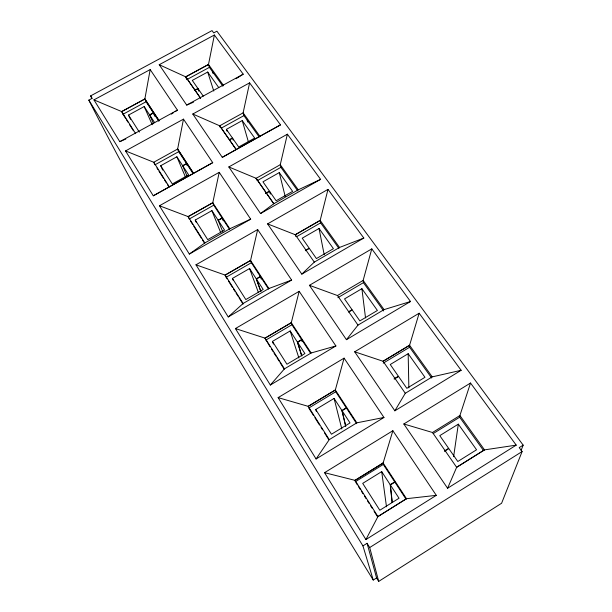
<?xml version="1.0" encoding="UTF-8"?>
<svg xmlns="http://www.w3.org/2000/svg" width="612" height="612" viewBox="0 0 612 612"><rect width="100%" height="100%" fill="white"/><g stroke="black" fill="none" stroke-linecap="round" stroke-linejoin="round"><path stroke-width="0.92" d="M453.622 456.69L458.319 424.154L439.783 435.637L448.627 448.328L444.932 450.623M483.572 450.608L459.666 417.208L459.91 415.54L432.485 432.493L403.828 423.978L470.521 383.028L516.23 445.131L447.586 488.254L403.828 423.978M125.827 139.008L119.799 141.663L93.95 99.871L150.177 69.584L144.86 98.983L146.061 101.745L158.768 121.168M193.04 173.548L178.719 151.669L177.633 149.06L183.478 119.141L125.529 150.927L153.291 195.802L212.724 162.662L183.478 119.141M222.867 86.193L209.388 67.358L208.485 64.489L214.384 35.006L159.227 64.711L186.706 105.08L193.469 102.189M229.668 229.561L213.733 205.196L212.777 202.748L219.218 172.324L159.449 205.762L189.33 254.064L250.683 219.15L219.218 172.324M249.604 82.857L243.125 112.853L259.886 136.254L280.518 124.871L249.604 82.857L192.795 114.023L222.286 157.338L280.518 124.871M268.622 289.109L251.364 262.732L250.56 260.475L257.675 229.554L195.97 264.805L228.23 316.955L291.626 280.067L257.675 229.554M287.38 134.189L280.258 164.705L298.258 189.827L320.612 179.347L287.38 134.189L228.827 166.946L260.544 213.534L320.612 179.347M310.621 353.315L291.924 324.735L291.289 322.708L299.176 291.304L335.904 345.956L270.336 385.032L235.406 328.56L299.176 291.304M338.926 248.426L320.627 222.852L320.168 220.427L327.994 189.376L363.819 238.053L301.808 274.138L267.597 223.885L327.994 189.376M371.79 248.877L363.138 280.418L384.053 309.618L410.514 301.502L371.79 248.877L309.42 285.314L346.438 339.683L410.514 301.502M278.123 397.616L308.196 406.337L335.33 389.989L344.089 358.142L383.961 417.468L316.075 458.969L278.123 397.616L344.089 358.142M431.628 378.002L409.612 347.241L409.581 345.275L419.144 313.222L461.15 370.291L394.862 410.805L354.685 351.801L419.144 313.222M406.031 499.178L383.296 464.432L383.12 463.009L392.866 430.718L436.302 495.345L365.922 539.554L324.551 472.671L392.866 430.718M470.521 383.028L459.903 415.525L484.505 449.874L516.23 445.131M521.103 450.417L523.168 445.138L216.9 31.189L213.726 32.903L212.027 30.6L90.607 95.893L91.922 98.417M523.168 445.138L519.221 447.617L522.112 451.549L501.595 503.255L378.698 581.4L376.579 577.935L367.085 543.295L362.939 545.904L373.251 580.046L376.579 577.935M447.586 488.254L456.644 467.308L484.497 449.866L456.636 467.3L432.485 432.493M365.922 539.554L377.941 516.566L406.475 498.696L436.302 495.345M394.862 410.805L405.289 393.287L432.225 376.877L461.15 370.291M316.075 458.969L329.264 439.63L356.827 422.831L383.961 417.468M346.438 339.683L357.989 325.117L384.053 309.618M270.336 385.032L284.465 368.845L311.118 352.994L335.904 345.956M301.808 274.138L314.293 262.127L339.53 247.455L363.819 238.053M228.23 316.955L243.117 303.491L268.905 288.504L291.626 280.067M260.544 213.534L273.786 203.75L298.258 189.827M189.33 254.064L204.829 242.972L229.806 228.766L250.683 219.15M171.253 114.13L173.571 112.639M175.116 111.644L177.434 110.152L150.177 69.584M236.056 78.734L243.216 74.182L214.384 35.006M378.698 581.4L369.702 547.533L522.112 451.549M392.101 502.337L390.196 484.673L394.709 481.866M392.284 502.62L390.395 484.979L394.908 482.172M444.396 451.381L448.833 448.619L457.807 461.502L476.564 449.774L458.319 424.154M390.196 484.673L381.697 471.607L362.709 483.365L379.807 510.247L399.024 498.244L390.395 484.979M383.303 464.439L355.373 481.698L355.037 480.366L383.112 462.993L406.483 498.704L377.933 516.559L355.029 480.351L324.551 472.671M355.037 480.366L383.12 463.009M433.197 433.579L459.681 417.216M345.604 426.006L341.901 410.453L346.262 407.806M394.097 378.813L398.381 376.212L390.242 364.522L408.173 353.698L424.965 377.298L406.835 388.337L398.573 376.479L394.281 379.088M345.78 426.273L342.085 410.728L346.446 408.089M432.225 376.877L409.573 345.26L383.058 361.256L354.685 351.801M316.312 411.295L315.738 409.497L334.083 398.427L341.901 410.453M409.581 345.275L383.058 361.256L405.289 393.287M329.264 439.63L308.196 406.337L335.338 390.005L335.766 391.757L308.777 408.028L310.307 410.453M383.234 363.145L409.619 347.241M301.838 355.985L297.57 342.307L301.793 339.813L302.328 341.618M348.771 312.013L352.229 309.963L359.856 320.91L377.405 310.475L361.891 288.68L344.533 298.908L352.053 309.71L348.595 311.76M301.678 355.733L297.401 342.054L301.617 339.553L302.16 341.358M235.406 328.56L265.042 338.138L291.281 322.692L311.118 352.994M269.884 346.545L265.05 338.153L291.289 322.708M265.815 340.104L291.932 324.743M337.862 297.692L363.413 282.66L363.145 280.434L337.472 295.542L309.42 285.314M297.401 342.054L290.18 330.947L272.439 341.412L286.952 364.232L304.898 353.568L297.57 342.307M260.766 291.297L256.267 278.82L260.345 276.456L261.286 279.141M305.977 250.056L309.198 248.189L302.221 238.183L319.043 228.483L333.425 248.686L316.419 258.562L309.358 248.426L305.334 250.752M260.919 291.534L256.42 279.057L260.505 276.693M195.97 264.805L225.14 275.079L250.545 260.46L268.905 288.504M267.597 223.885L295.275 234.725L320.16 220.404L339.53 247.455M233.118 280.197L232.392 278.437L249.574 268.538L256.267 278.82M227.098 278.888L225.147 275.094L250.56 260.475M295.673 236.316L295.282 234.74L320.168 220.427M226.088 277.29L251.371 262.732M296.698 236.63L320.634 222.852M222.286 157.338L259.886 136.254M222.806 231.917L218.117 220.19L222.072 217.948L223.25 220.833M265.531 193.323L269.433 191.112L262.953 181.818L279.271 172.599L292.628 191.372L276.142 200.751L269.578 191.334L265.677 193.545M222.217 218.17L218.262 220.412L224.558 230.081L207.728 239.652L195.251 220.037L211.905 210.635L218.117 220.19M153.291 195.802L212.724 162.662M159.449 205.762L188.144 216.61L212.769 202.733L229.806 228.766M213.733 205.196L189.23 219.02L188.152 216.625L212.777 202.748M257.713 180.395L280.9 167.321L280.265 164.72L256.137 178.314L256.635 180.012M187.088 176.241L182.651 165.676L186.492 163.542L187.218 165.309M229.408 139.697L232.438 138.021L226.402 129.354L242.237 120.587L254.691 138.075L238.688 146.987L232.575 138.22L229.546 139.903M177.625 149.045L193.484 173.273L177.625 149.045L153.75 162.256L125.529 150.927M192.795 114.023L219.7 125.797L243.132 112.868L243.913 115.614L259.151 136.912M178.727 151.669L154.951 164.819L153.75 162.256L169.264 186.775M221.429 128.046L243.913 115.614M162.708 170.06L160.711 165.722L176.868 156.779L182.651 165.676M119.799 141.663L177.434 110.152M186.706 105.08L243.216 74.182M223.587 85.573L208.478 64.474L185.727 76.837L159.227 64.711M130.532 119.355L128.505 115.079L144.187 106.557L149.588 114.857L153.528 123.723M218.759 87.593L207.69 72.04L192.298 80.401L197.936 88.495L198.862 91.196M149.588 114.857L153.314 112.822L154.821 116.303M194.991 90.102L197.936 88.495M153.444 113.021L149.718 115.048L154.683 122.683M195.121 90.293L198.066 88.686L203.253 96.13M208.485 64.489L185.727 76.837L186.484 78.948M93.95 99.871L121.673 111.568L122.981 114.276L146.069 101.745M186.737 79.659L209.388 67.358M373.251 580.046C327.963 506.499 282.981 432.837 238.466 358.839C220.381 330.235 202.939 301.203 185.627 272.111C149.986 216.786 118.736 158.76 88.832 100.123L92.121 98.348L90.607 95.893M228.827 166.946L256.13 178.299L273.786 203.75L256.13 178.299M280.9 167.321L297.776 190.906M363.413 282.652L383.663 310.965M219.708 125.812L236.14 149.489L219.7 125.797L220.305 127.61M295.282 234.74L314.293 262.127M337.464 295.527L357.989 325.117M335.33 389.989L356.827 422.831M335.766 391.757L356.635 423.657M256.42 279.057L263.198 289.476L245.825 299.566L232.392 278.437M342.085 410.728L350.026 422.93L331.467 434.229L315.738 409.497M128.505 115.079L139.337 132.115M160.711 165.722L172.324 183.975L188.641 174.879L182.789 165.883L186.622 163.748L187.349 165.515M121.673 111.568L135.657 133.661M188.152 216.625L204.829 242.972M225.147 275.094L243.117 303.491M265.05 338.153L284.465 368.845M122.989 114.276L125.843 118.789M126.47 119.784L127.962 122.14M129.453 124.504L133.431 130.792M156.947 167.971L158.011 169.654M158.944 171.123L163.427 178.222M164.429 179.798L166.426 182.957M167.42 184.533L168.912 186.897M190.638 221.246L192.757 224.589M193.759 226.18L201.31 238.114M202.32 239.705L204.4 242.995M228.574 281.214L232.545 287.502M233.539 289.078L235.031 291.434M236.025 293.003L238.014 296.147M239.009 297.723L243.071 304.141M271.414 348.955L272.937 351.365M273.954 352.979L275.989 356.192M277.007 357.798L279.041 361.019M280.059 362.625L284.129 369.059M310.621 410.935L311.539 412.389M311.845 412.878L313.375 415.296M314.905 417.721L319.51 424.996M321.04 427.413L322.57 429.838M324.612 433.067L327.366 437.412M327.68 437.917L328.705 439.531M355.878 482.493L357.4 484.903M358.372 486.441L360.437 489.699M361.447 491.306L362.962 493.7M364.484 496.103L365.999 498.505M367.521 500.907L369.036 503.309M370.558 505.711L372.073 508.105M374.1 511.311L375.837 514.057M376.128 514.508L377.642 516.911M367.085 543.295L369.702 547.533M88.832 100.123L362.939 545.904M144.187 106.557L152.22 124.718M195.251 220.037L196.406 222.653M176.868 156.779L185.428 176.998M211.905 210.635L220.756 232.774M272.768 342.292L273.434 344.051M249.574 268.538L258.448 292.674M207.69 72.04L213.787 91.066M290.18 330.947L298.901 358.02M226.402 129.354L226.975 131.159M232.575 138.22L233.149 140.033M212.471 71.665L213.045 73.478M242.237 120.587L248.594 142.573M247.217 120.227L247.73 122.063M269.578 191.334L270.343 194.088M334.083 398.427L341.825 428.989M279.271 172.599L285.215 196.49M319.043 228.483L324.192 254.714M381.697 471.607L386.493 506.812M361.891 288.68L365.532 317.934M408.173 353.698L408.862 387.886M144.86 98.983L121.681 111.583L144.868 98.999L159.151 120.816L144.86 98.983M200.537 98.18L185.727 76.837L200.537 98.18"/></g></svg>
